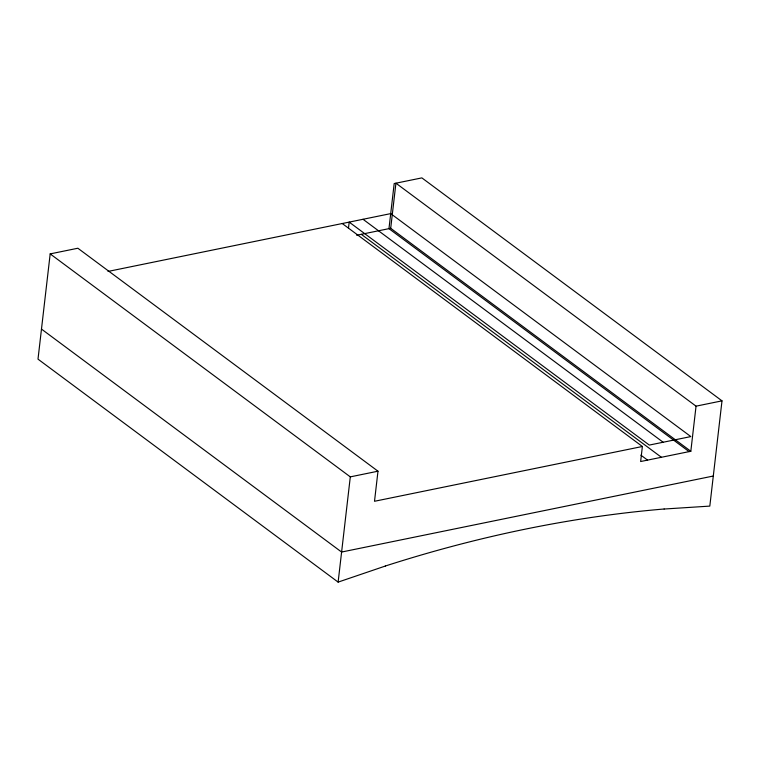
<?xml version="1.0" encoding="UTF-8"?>
<svg xmlns="http://www.w3.org/2000/svg" width="760" height="760" viewBox="0 0 760 760"><rect width="100%" height="100%" fill="white"/><g stroke="black" fill="none" stroke-linecap="round" stroke-linejoin="round"><path stroke-width="1.14" d="M690.821 451.269L390.697 228.294L395.922 183.189L696.046 406.163L690.821 451.269L640.642 461.529L642.38 446.49L374.509 501.277L377.986 471.2L77.862 248.235L50.179 253.897L38 359.147L338.124 582.112L385.349 566.038M348.507 227.895L349.182 222.11L649.306 445.075L690.831 436.582L390.706 213.617L108.015 271.434M338.124 582.112L350.303 476.872L50.179 253.897M689.092 451.62L388.968 228.655L394.193 183.549L421.876 177.887L722 400.852L709.821 506.103L664.116 509.029M356.668 235.258L390.697 228.294M350.303 476.872L377.986 471.2M696.046 406.163L722 400.852M713.298 476.026L341.601 552.045L41.477 329.08M363.023 219.279L663.147 442.244M361.285 234.317L661.409 457.283M342.256 223.525L642.38 446.49M640.899 455.164L647.567 460.113M385.349 566.01A1523.012 1095.084 -53.4 0 1 664.126 509"/></g></svg>
